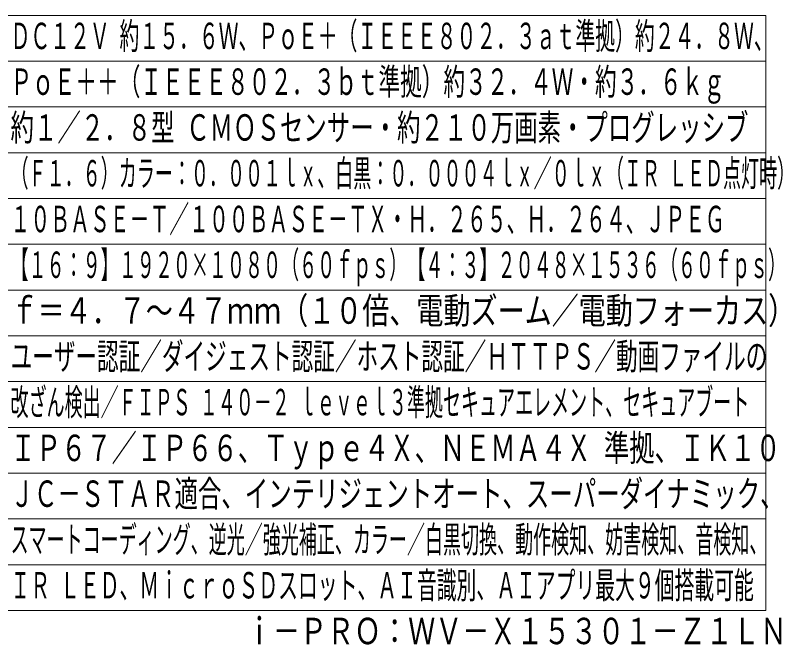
# Model space of a CAD drawing. Units: millimetres on the paper. Extents: x -62 to 64, y -58 to 59.
# Drawn here: x -19.5 to 64.3, y -58.3 to 10.4 of the extents above; entities that cross this region are included whole.
import ezdxf
from ezdxf.enums import TextEntityAlignment as Align

# ---------------------------------------------------------------- set-up
doc = ezdxf.new("R2010")
doc.units = ezdxf.units.MM
doc.layers.add('0-0_MOJI1', color=7, linetype='Continuous')
doc.layers.add('0-1_相当品', color=4, linetype='Continuous')
doc.layers.add('0-2_WAKU', color=4, linetype='Continuous', lineweight=9)
doc.styles.add('ＭＳ ゴシック', font='')
doc.styles.get('ＭＳ ゴシック').set_extended_font_data('MS Gothic')

msp = doc.modelspace()

# ---------------------------------------------------------------- linework, layer by layer
at = {"layer": '0-2_WAKU', "color": 3}
for p, q in [((-62.5, 10.4), (62.5, 10.4)), ((62.5, -54.6), (62.5, 10.4)), ((-62.5, -54.6), (62.5, -54.6))]:
    msp.add_line(p, q, dxfattribs=at)
at = {"layer": '0-2_WAKU'}
for p, q in [((-62.5, 5.4), (62.5, 5.4)), ((-62.5, 0.4), (62.5, 0.4)), ((-62.5, -4.6), (62.5, -4.6)), ((-62.5, -9.6), (62.5, -9.6)), ((-62.5, -14.6), (62.5, -14.6)), ((62.5, -19.6), (-62.5, -19.6)), ((62.5, -24.6), (-62.5, -24.6)), ((-62.5, -29.6), (62.5, -29.6)), ((-62.5, -34.6), (62.5, -34.6)), ((-62.5, -39.6), (62.5, -39.6)), ((-62.5, -44.6), (62.5, -44.6)), ((-62.5, -49.6), (62.5, -49.6))]:
    msp.add_line(p, q, dxfattribs=at)

# ---------------------------------------------------------------- texts
at = {"layer": '0-0_MOJI1', "style": 'ＭＳ ゴシック'}
for s, height, width, p in [('ＤＣ１２Ｖ 約１５．６Ｗ、ＰｏＥ＋（ＩＥＥＥ８０２．３ａｔ準拠）約２４．８Ｗ、', 2.886, 0.55, (-20, 5.845)), ('ＰｏＥ＋＋（ＩＥＥＥ８０２．３ｂｔ準拠）約３２．４Ｗ・約３．６ｋｇ', 2.889, 0.6, (-20, 0.845)), ('約１／２．８型 ＣＭＯＳセンサー・約２１０万画素・プログレッシブ', 2.886, 0.65, (-20, -4.155)), ('（Ｆ１．６）カラー：０．００１ｌｘ、白黒：０．０００４ｌｘ／０ｌｘ（ＩＲ ＬＥＤ点灯時）', 2.889, 0.5, (-20, -9.155)), ('１０ＢＡＳＥ－Ｔ／１００ＢＡＳＥ－ＴＸ・Ｈ．２６５、Ｈ．２６４、ＪＰＥＧ', 2.889, 0.55, (-20, -14.155)), ('【１６：９】１９２０×１０８０（６０ｆｐｓ）【４：３】２０４８×１５３６（６０ｆｐｓ）', 2.889, 0.5, (-20, -19.155)), ('ｆ＝４．７～４７ｍｍ（１０倍、電動ズーム／電動フォーカス）', 2.889, 0.75, (-20, -24.155)), ('ユーザー認証／ダイジェスト認証／ホスト認証／ＨＴＴＰＳ／動画ファイルの', 2.886, 0.6, (-20, -29.155)), ('改ざん検出／ＦＩＰＳ １４０－２ ｌｅｖｅｌ３準拠セキュアエレメント、セキュアブート', 2.886, 0.5, (-20, -34.155)), ('ＩＰ６７／ＩＰ６６、Ｔｙｐｅ４Ｘ、ＮＥＭＡ４Ｘ 準拠、ＩＫ１０', 2.889, 0.7, (-20, -39.155)), ('ＪＣ－ＳＴＡＲ適合、インテリジェントオート、スーパーダイナミック、', 2.886, 0.65, (-20, -44.155)), ('スマートコーディング、逆光／強光補正、カラー／白黒切換、動作検知、妨害検知、音検知、', 2.886, 0.5, (-20, -49.155)), ('ＩＲ ＬＥＤ、ＭｉｃｒｏＳＤスロット、ＡＩ音識別、ＡＩアプリ最大９個搭載可能', 2.886, 0.55, (-20, -54.155))]:
    msp.add_text(s, height=height, dxfattribs=dict(at, width=width)).set_placement(p, align=Align.BOTTOM_LEFT)
at = {"layer": '0-1_相当品', "style": 'ＭＳ ゴシック', "width": 0.75}
msp.add_text('ｉ－ＰＲＯ：ＷＶ－Ｘ１５３０１－Ｚ１ＬＮ', height=2.889, dxfattribs=at).set_placement((5.7, -59.155), align=Align.BOTTOM_LEFT)

doc.saveas('drawing.dxf')
